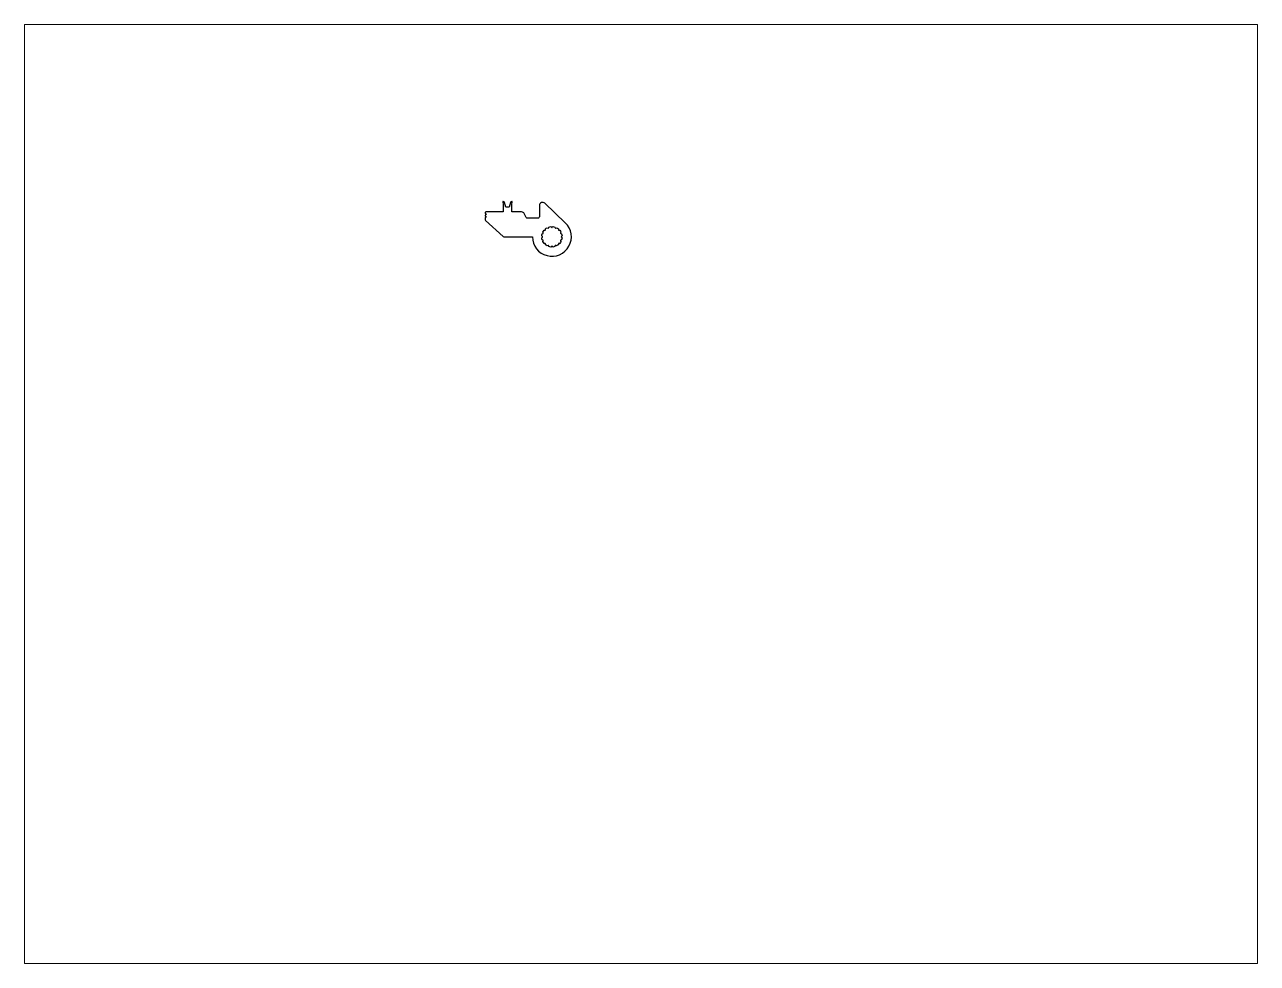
# Paper-space layout 'Layout1' of a CAD drawing. Extents: x 27 to 240, y 20 to 183.
# The model-space entities are those that its viewports show. They can reach past a viewport. Long polylines and large blocks are cut down to what shows.
import ezdxf

# ---------------------------------------------------------------- set-up
doc = ezdxf.new("R2010")
doc.units = 0
doc.header["$LTSCALE"] = 15
doc.layers.get('0').update_dxf_attribs({"linetype": 'CONTINUOUS'})
doc.layers.add('LAYER5', color=5, linetype='CONTINUOUS')

msp = doc.modelspace()

# ---------------------------------------------------------------- linework, layer by layer
at = {"layer": 'LAYER5', "color": 0}
for points in [[(156.53, 210.82, 1.51686), (166.83, 215.24), (160.42, 221.34, 0.659257), (158.73, 220.62), (158.73, 217.12, -0.414214), (158.23, 216.62), (155.04, 216.62, -0.284079), (154.59, 216.9), (154, 218.07, 0.284079), (153.11, 218.62), (150.13, 218.62), (150.13, 220.92), (150.22, 221.81, 0.436667), (150.12, 221.92, 0.343494), (149.63, 221.55), (149.23, 220.12), (148.23, 220.12), (147.83, 221.55, 0.343494), (147.34, 221.92, 0.436667), (147.24, 221.81), (147.33, 220.92), (147.33, 218.62), (142.03, 218.62, 0.414214), (141.73, 218.32), (141.73, 218.27, 0.236068), (141.81, 218.11), (142.13, 217.87), (141.81, 217.63, 0.5), (141.81, 217.31), (142.13, 217.07), (141.81, 216.83, 0.236068), (141.73, 216.67), (141.73, 216.62), (141.73, 216.34, 0.210638), (141.89, 215.97), (147.38, 210.95, 0.187239), (147.72, 210.82)], [(163.58, 213.87), (163.7, 213.59, 0.414214), (163.83, 213.54), (164.11, 213.65, -0.053306), (164.68, 213.28), (164.68, 212.97, 0.414214), (164.78, 212.87), (165.08, 212.87, -0.053306), (165.46, 212.3), (165.35, 212.02, 0.414214), (165.4, 211.89), (165.68, 211.77, -0.053306), (165.82, 211.11), (165.6, 210.89, 0.414214), (165.6, 210.75), (165.82, 210.53, -0.053306), (165.68, 209.86), (165.4, 209.75, 0.414214), (165.35, 209.62), (165.46, 209.33, -0.053306), (165.08, 208.77), (164.78, 208.77, 0.414214), (164.68, 208.67), (164.68, 208.36, -0.053306), (164.11, 207.98), (163.83, 208.1, 0.414214), (163.7, 208.05), (163.58, 207.76, -0.053306), (162.92, 207.63), (162.7, 207.85, 0.414214), (162.56, 207.85), (162.34, 207.63, -0.053306), (161.67, 207.76), (161.56, 208.05, 0.414214), (161.43, 208.1), (161.14, 207.98, -0.053306), (160.58, 208.36), (160.58, 208.67, 0.414214), (160.48, 208.77), (160.17, 208.77, -0.053306), (159.79, 209.33), (159.91, 209.62, 0.414214), (159.86, 209.75), (159.57, 209.86, -0.053306), (159.44, 210.53), (159.66, 210.75, 0.414214), (159.66, 210.89), (159.44, 211.11, -0.053306), (159.57, 211.77), (159.86, 211.89, 0.414214), (159.91, 212.02), (159.79, 212.3, -0.053306), (160.17, 212.87), (160.48, 212.87, 0.414214), (160.58, 212.97), (160.58, 213.28, -0.053306), (161.14, 213.65), (161.43, 213.54, 0.414214), (161.56, 213.59), (161.67, 213.87, -0.053306), (162.34, 214.01), (162.56, 213.79, 0.414214), (162.7, 213.79), (162.92, 214.01, -0.053306)]]:
    msp.add_lwpolyline(points, format="xyb", close=True, dxfattribs=at)

psp = doc.layouts.get("Layout1")

# ---------------------------------------------------------------- viewports
at = {"layer": '0', "color": 0, "linetype": 'BYBLOCK', "ltscale": 0.05}
psp.add_viewport(center=(133.35, 101.6), size=(213.36, 162.56), view_center_point=(190.51, 130.3), view_height=293.8955, dxfattribs=at)

doc.saveas('drawing.dxf')
